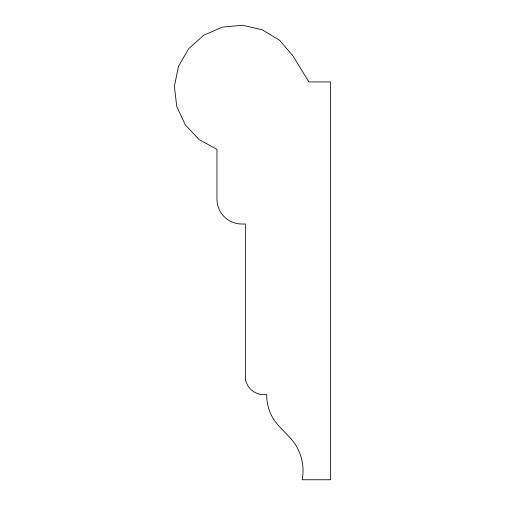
<?xml version="1.0" encoding="UTF-8"?>
<svg xmlns="http://www.w3.org/2000/svg" width="505" height="505" viewBox="0 0 505 505"><rect width="100%" height="100%" fill="white"/><g stroke="black" fill="none" stroke-linecap="round" stroke-linejoin="round"><path stroke-width="0.76" d="M178.467 66.42L174.389 86.286L176.737 106.429L185.278 124.823L199.147 139.62L216.954 149.322L216.954 199.153A24.865 24.865 0 0 0 241.813 224.018L245.367 224.018L245.367 378.794A18.723 18.723 0 0 0 266.678 394.506A45.242 45.242 0 0 0 279.252 426.435L289.561 437.191A48.486 48.486 0 0 1 302.198 479.75L330.611 479.75L330.611 81.943L308.902 81.943L292.761 55.626L279.555 40.236L262.19 29.763L242.419 25.25L222.232 27.156L203.654 35.293L188.561 48.834L178.467 66.42"/></g></svg>
